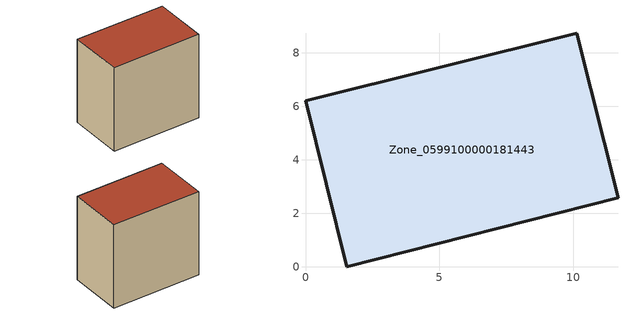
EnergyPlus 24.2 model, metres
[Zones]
Zone_0599100000181443
 floor ground (C_G): 0,6.21 10.13,8.73 11.67,2.57 1.55,0 z0
 wall outside (C_F): 10.13,8.73 0,6.21 1.55,0 11.67,2.57 10.13,8.73 z0:10.03
 roof outside (C_R): 1.55,0 11.67,2.57 10.13,8.73 0,6.21 z10.03
[BUILDING]
Pand.0599100000181443: North Axis=0; Terrain=City; Loads Convergence Tolerance Value=0.04; Temperature Convergence Tolerance Value=0.4; Solar Distribution=FullExterior; Maximum Number of Warmup Days=25; Minimum Number of Warmup Days=1
[Site:Location]
Rotterdam.The.Hague.AP_ZH_NLD Design_Conditions: Latitude=51.96; Longitude=4.45; Time Zone=1; Elevation=-4.5
[SITE:GROUNDTEMPERATURE:BUILDINGSURFACE]
18, 18, 18, 18, 18, 18, 18, 18, 18, 18, 18, 18
[MATERIAL] Thermal Absorptance=0.9; Solar Absorptance=0.7; Visible Absorptance=0.7
Name | Roughness | Thickness | Conductivity | Density | Specific Heat
G.TI.1946-1964 | MediumSmooth | 0.15 | 1 | 540 | 1210
F.TI.1946-1964 | Rough | 0.3 | 0.857143 | 1920 | 840
R.TI.1946-1964 | MediumRough | 0.2 | 0.277778 | 1500 | 1000
[CONSTRUCTION]
C_G: G.TI.1946-1964
C_F: F.TI.1946-1964
C_R: R.TI.1946-1964
[ZONE]
Zone_0599100000181443: Type=1; Multiplier=1; Ceiling Height=Autocalculate; Volume=Autocalculate; Floor Area=autocalculate; Part of Total Floor Area=Yes
[ZONEINFILTRATION:DESIGNFLOWRATE]
Infil_Zone_0599100000181443: Zone or ZoneList or Space or SpaceList=Zone_0599100000181443; Schedule=AlwaysOn; Design Flow Rate Calculation Method=Flow/Area; Flow Rate per Floor Area=0.003; Constant Term Coefficient=1; Temperature Term Coefficient=0; Velocity Term Coefficient=0; Velocity Squared Term Coefficient=0
[HVACTEMPLATE:ZONE:IDEALLOADSAIRSYSTEM]
Zone_0599100000181443: Maximum Heating Supply Air Temperature=50; Minimum Cooling Supply Air Temperature=13; Maximum Heating Supply Air Humidity Ratio=0.0156; Minimum Cooling Supply Air Humidity Ratio=0.0077; Heating Limit=NoLimit; Cooling Limit=NoLimit; Dehumidification Control Type=ConstantSensibleHeatRatio; Cooling Sensible Heat Ratio=0.7; Dehumidification Setpoint=60; Humidification Control Type=None; Humidification Setpoint=30; Outdoor Air Method=None; Outdoor Air Flow Rate per Person=0.00944; Outdoor Air Flow Rate per Zone Floor Area=0; Outdoor Air Flow Rate per Zone=0; Demand Controlled Ventilation Type=None; Outdoor Air Economizer Type=NoEconomizer; Heat Recovery Type=None; Sensible Heat Recovery Effectiveness=0.7; Latent Heat Recovery Effectiveness=0.65
[ZONECONTROL:THERMOSTAT]
ThermostatControl_Zone_0599100000181443: Zone or ZoneList=Zone_0599100000181443; Control Type Schedule=DualSetpointControlType; Control 1=Thermostat_Zone_0599100000181443; Temperature Difference Between Cutout And Setpoint=0
[THERMOSTATSETPOINT:DUALSETPOINT]
Thermostat_Zone_0599100000181443: Heating Setpoint Temperature Schedule=HeatingSetpoint_Zone_0599100000181443; Cooling Setpoint Temperature Schedule=CoolingSetpoint_Zone_0599100000181443
[SCHEDULE:COMPACT]
HeatingSetpoint_Zone_0599100000181443: Through: 12/31, For: AllDays, Until: 24:00, 21
CoolingSetpoint_Zone_0599100000181443: Through: 12/31, For: AllDays, Until: 24:00, 24
DualSetpointControlType: Through: 12/31, For: AllDays, Until: 24:00, 4
AlwaysOn: Through: 12/31, For: AllDays, Until: 24:00, 1
